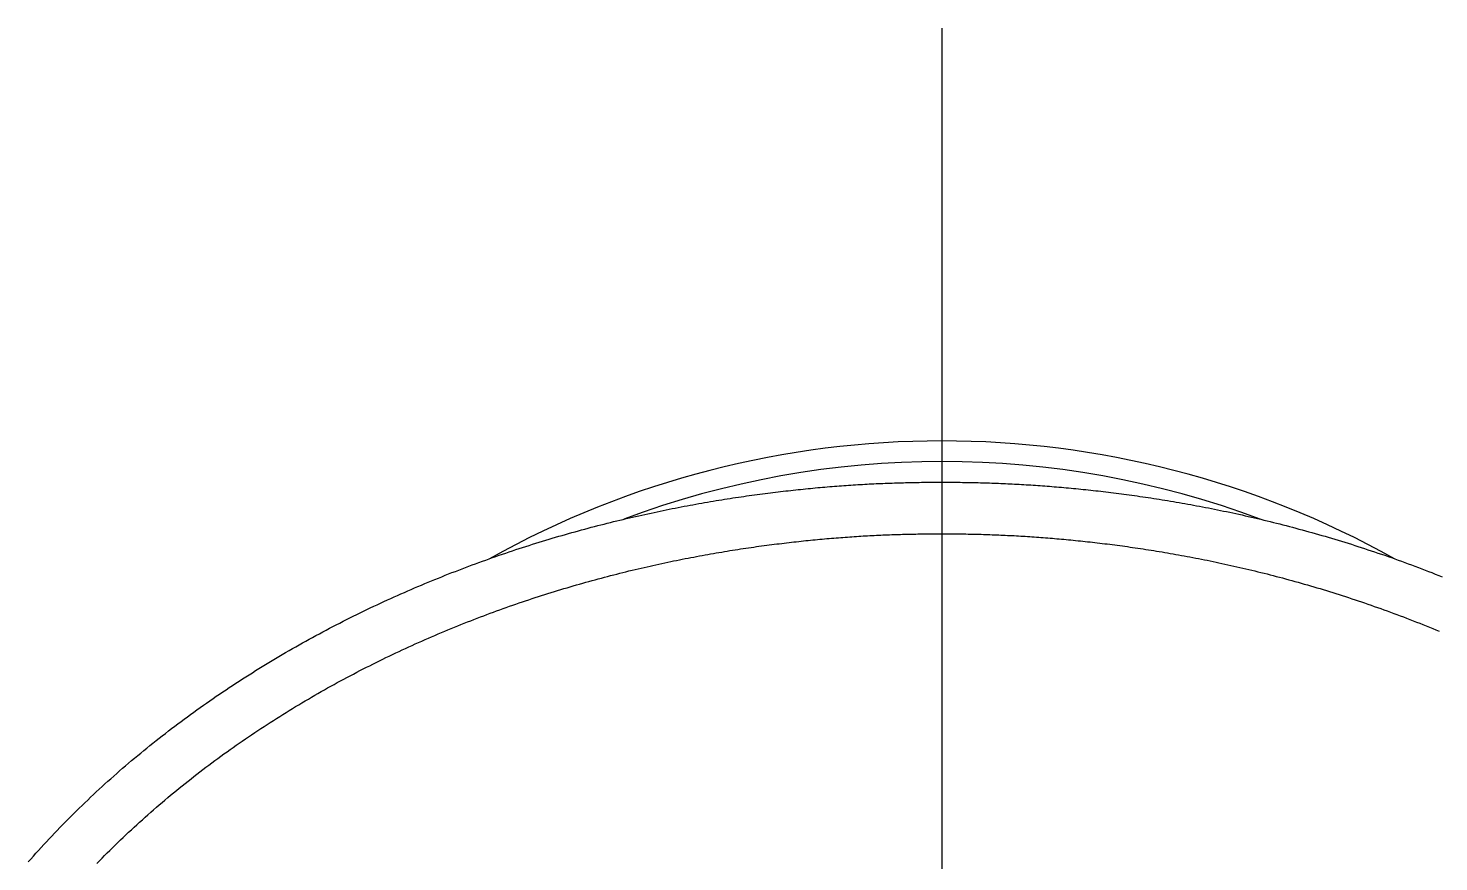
# Model space of a CAD drawing. Extents: x -10.3 to 52.8, y -18.9 to 24.3.
# Drawn here: x 40.98 to 47.82, y 20.26 to 24.3 of the extents above; entities that cross this region are included whole.
import ezdxf

# ---------------------------------------------------------------- set-up
doc = ezdxf.new("R2010")
doc.units = 0
doc.linetypes.add('CENTER', pattern=[50.8, 31.75, -6.35, 6.35, -6.35])
doc.layers.get('0').update_dxf_attribs({"linetype": 'CONTINUOUS'})
doc.layers.add('CENTER', color=1, linetype='CENTER')

msp = doc.modelspace()

# ---------------------------------------------------------------- linework, layer by layer
at = {"color": 7}
for points in [[(40.9788, 20.2595, 0), (40.9912, 20.2736, 0), (41.0037, 20.2877, 0), (41.0163, 20.3017, 0), (41.0289, 20.3157, 0), (41.0416, 20.3297, 0), (41.0543, 20.3436, 0), (41.0672, 20.3574, 0), (41.08, 20.3712, 0), (41.093, 20.385, 0), (41.106, 20.3987, 0), (41.1191, 20.4124, 0), (41.1322, 20.4261, 0), (41.1454, 20.4396, 0), (41.1587, 20.4532, 0), (41.172, 20.4667, 0), (41.1854, 20.4801, 0), (41.1989, 20.4935, 0), (41.2124, 20.5069, 0), (41.226, 20.5202, 0), (41.2396, 20.5334, 0), (41.2533, 20.5466, 0), (41.267, 20.5598, 0), (41.2808, 20.5729, 0), (41.2947, 20.5859, 0), (41.3086, 20.5989, 0), (41.3226, 20.6119, 0), (41.3367, 20.6248, 0), (41.3508, 20.6376, 0), (41.3649, 20.6504, 0), (41.3791, 20.6631, 0), (41.3934, 20.6758, 0), (41.4077, 20.6885, 0), (41.4221, 20.701, 0), (41.4365, 20.7136, 0), (41.451, 20.726, 0), (41.4655, 20.7384, 0), (41.4801, 20.7508, 0), (41.4947, 20.7631, 0), (41.5094, 20.7753, 0), (41.5241, 20.7875, 0), (41.5389, 20.7996, 0), (41.5537, 20.8117, 0), (41.5686, 20.8237, 0), (41.5835, 20.8356, 0), (41.5985, 20.8475, 0), (41.6135, 20.8594, 0), (41.6286, 20.8711, 0), (41.6436, 20.8829, 0), (41.6588, 20.8945, 0), (41.674, 20.9061, 0), (41.6892, 20.9177, 0), (41.7044, 20.9292, 0), (41.7197, 20.9406, 0), (41.7351, 20.952, 0), (41.7505, 20.9633, 0), (41.7659, 20.9745, 0), (41.7813, 20.9857, 0), (41.7968, 20.9969, 0), (41.8124, 21.0079, 0), (41.8279, 21.0189, 0), (41.8435, 21.0299, 0), (41.8592, 21.0408, 0), (41.8748, 21.0516, 0), (41.8905, 21.0624, 0), (41.9063, 21.0731, 0), (41.922, 21.0838, 0), (41.9378, 21.0944, 0), (41.9536, 21.1049, 0), (41.9695, 21.1154, 0), (41.9854, 21.1258, 0), (42.0013, 21.1361, 0), (42.0172, 21.1464, 0), (42.0332, 21.1567, 0), (42.0492, 21.1668, 0), (42.0652, 21.1769, 0), (42.0813, 21.187, 0), (42.0973, 21.1969, 0), (42.1134, 21.2069, 0), (42.1296, 21.2167, 0), (42.1457, 21.2265, 0), (42.1619, 21.2362, 0), (42.1781, 21.2459, 0), (42.1943, 21.2555, 0), (42.2105, 21.265, 0), (42.2267, 21.2745, 0), (42.243, 21.2839, 0), (42.2593, 21.2933, 0), (42.2756, 21.3026, 0), (42.2919, 21.3118, 0), (42.3082, 21.321, 0), (42.3246, 21.3301, 0), (42.3409, 21.3391, 0), (42.3573, 21.3481, 0), (42.3737, 21.357, 0), (42.3901, 21.3658, 0), (42.4065, 21.3746, 0), (42.4229, 21.3833, 0), (42.4394, 21.3919, 0), (42.4558, 21.4005, 0), (42.4723, 21.409, 0), (42.4887, 21.4175, 0), (42.5052, 21.4259, 0), (42.5216, 21.4342, 0), (42.5381, 21.4424, 0), (42.5546, 21.4506, 0), (42.5711, 21.4588, 0), (42.5876, 21.4669, 0), (42.6041, 21.4749, 0), (42.6206, 21.4828, 0), (42.6371, 21.4907, 0), (42.6536, 21.4985, 0), (42.6701, 21.5063, 0), (42.6866, 21.514, 0), (42.7031, 21.5216, 0), (42.7196, 21.5292, 0), (42.7362, 21.5367, 0), (42.7527, 21.5442, 0), (42.7692, 21.5515, 0), (42.7857, 21.5589, 0), (42.8022, 21.5662, 0), (42.8187, 21.5734, 0), (42.8352, 21.5805, 0), (42.8517, 21.5876, 0), (42.8682, 21.5946, 0), (42.8847, 21.6016, 0), (42.9012, 21.6085, 0), (42.9177, 21.6154, 0), (42.9341, 21.6221, 0), (42.9506, 21.6289, 0), (42.9671, 21.6355, 0), (42.9835, 21.6422, 0), (43, 21.6487, 0), (43.0164, 21.6552, 0), (43.0328, 21.6616, 0), (43.0493, 21.668, 0), (43.0657, 21.6743, 0), (43.0821, 21.6806, 0), (43.0985, 21.6868, 0), (43.1149, 21.693, 0), (43.1312, 21.699, 0), (43.1476, 21.7051, 0), (43.1639, 21.7111, 0), (43.1803, 21.717, 0), (43.1966, 21.7228, 0), (43.2129, 21.7286, 0), (43.2292, 21.7344, 0), (43.2454, 21.7401, 0), (43.2617, 21.7457, 0), (43.2779, 21.7513, 0), (43.2942, 21.7568, 0), (43.3104, 21.7623, 0), (43.3265, 21.7677, 0), (43.3427, 21.7731, 0), (43.3589, 21.7784, 0), (43.375, 21.7836, 0), (43.3911, 21.7888, 0), (43.4072, 21.7939, 0), (43.4233, 21.799, 0), (43.4393, 21.8041, 0), (43.4554, 21.809, 0), (43.4714, 21.814, 0), (43.4873, 21.8188, 0), (43.5033, 21.8236, 0), (43.5192, 21.8284, 0), (43.5351, 21.8331, 0), (43.551, 21.8378, 0), (43.5669, 21.8424, 0), (43.5827, 21.8469, 0), (43.5985, 21.8514, 0), (43.6143, 21.8558, 0), (43.63, 21.8602, 0), (43.6458, 21.8646, 0), (43.6614, 21.8688, 0), (43.6771, 21.8731, 0), (43.6927, 21.8773, 0), (43.7083, 21.8814, 0), (43.7239, 21.8855, 0), (43.7394, 21.8895, 0), (43.7549, 21.8935, 0), (43.7704, 21.8974, 0), (43.7858, 21.9013, 0), (43.8012, 21.9051, 0), (43.8165, 21.9089, 0), (43.8318, 21.9127, 0), (43.8471, 21.9163, 0), (43.8624, 21.92, 0), (43.8776, 21.9236, 0), (43.8927, 21.9271, 0), (43.9079, 21.9306, 0), (43.9229, 21.9341, 0), (43.938, 21.9375, 0), (43.953, 21.9408, 0), (43.9679, 21.9441, 0), (43.9829, 21.9474, 0), (43.9977, 21.9506, 0), (44.0126, 21.9538, 0), (44.0274, 21.9569, 0), (44.0421, 21.96, 0), (44.0568, 21.9631, 0), (44.0715, 21.9661, 0), (44.0861, 21.969, 0), (44.1006, 21.9719, 0), (44.1152, 21.9748, 0), (44.1296, 21.9776, 0), (44.144, 21.9804, 0), (44.1584, 21.9832, 0), (44.1727, 21.9859, 0), (44.187, 21.9885, 0), (44.2012, 21.9911, 0), (44.2154, 21.9937, 0), (44.2295, 21.9962, 0), (44.2436, 21.9987, 0), (44.2576, 22.0012, 0), (44.2715, 22.0036, 0), (44.2854, 22.006, 0), (44.2993, 22.0083, 0), (44.3131, 22.0106, 0), (44.3268, 22.0128, 0), (44.3405, 22.0151, 0), (44.3541, 22.0172, 0), (44.3676, 22.0194, 0), (44.3811, 22.0215, 0), (44.3946, 22.0236, 0), (44.408, 22.0256, 0), (44.4213, 22.0276, 0), (44.4346, 22.0295, 0), (44.4478, 22.0314, 0), (44.4609, 22.0333, 0), (44.474, 22.0352, 0), (44.487, 22.037, 0), (44.5, 22.0388, 0), (44.5128, 22.0405, 0), (44.5257, 22.0422, 0), (44.5384, 22.0439, 0), (44.5511, 22.0455, 0), (44.5637, 22.0471, 0), (44.5763, 22.0487, 0), (44.5888, 22.0502, 0), (44.6013, 22.0518, 0), (44.6137, 22.0532, 0), (44.626, 22.0547, 0), (44.6383, 22.0561, 0), (44.6506, 22.0575, 0), (44.6628, 22.0589, 0), (44.6749, 22.0603, 0), (44.687, 22.0616, 0), (44.6991, 22.0629, 0), (44.7111, 22.0642, 0), (44.7231, 22.0654, 0), (44.735, 22.0667, 0), (44.7469, 22.0679, 0), (44.7588, 22.069, 0), (44.7706, 22.0702, 0), (44.7824, 22.0713, 0), (44.7941, 22.0724, 0), (44.8058, 22.0735, 0), (44.8175, 22.0745, 0), (44.8291, 22.0756, 0), (44.8407, 22.0766, 0), (44.8523, 22.0776, 0), (44.8638, 22.0785, 0), (44.8753, 22.0794, 0), (44.8868, 22.0804, 0), (44.8983, 22.0812, 0), (44.9097, 22.0821, 0), (44.921, 22.083, 0), (44.9324, 22.0838, 0), (44.9437, 22.0846, 0), (44.955, 22.0853, 0), (44.9663, 22.0861, 0), (44.9776, 22.0868, 0), (44.9888, 22.0875, 0), (45, 22.0882, 0), (45.0112, 22.0889, 0), (45.0224, 22.0895, 0), (45.0336, 22.0901, 0), (45.0447, 22.0907, 0), (45.0558, 22.0913, 0), (45.0669, 22.0919, 0), (45.078, 22.0924, 0), (45.0891, 22.093, 0), (45.1001, 22.0935, 0), (45.1112, 22.0939, 0), (45.1222, 22.0944, 0), (45.1333, 22.0948, 0), (45.1443, 22.0953, 0), (45.1553, 22.0957, 0), (45.1663, 22.096, 0), (45.1773, 22.0964, 0), (45.1883, 22.0967, 0), (45.1992, 22.0971, 0), (45.2102, 22.0974, 0), (45.2212, 22.0977, 0), (45.2321, 22.0979, 0), (45.2431, 22.0982, 0), (45.2541, 22.0984, 0), (45.265, 22.0987, 0), (45.276, 22.0989, 0), (45.287, 22.099, 0), (45.2979, 22.0992, 0), (45.3089, 22.0994, 0), (45.3199, 22.0995, 0), (45.3309, 22.0996, 0), (45.3419, 22.0997, 0), (45.3529, 22.0998, 0), (45.3639, 22.0999, 0), (45.3749, 22.0999, 0), (45.3859, 22.1, 0), (45.3969, 22.1, 0), (45.408, 22.1, 0)], [(45.408, 22.1, 0), (45.419, 22.1, 0), (45.4301, 22.1, 0), (45.4411, 22.0999, 0), (45.4521, 22.0999, 0), (45.4631, 22.0998, 0), (45.4741, 22.0997, 0), (45.4851, 22.0996, 0), (45.4961, 22.0995, 0), (45.5071, 22.0993, 0), (45.518, 22.0992, 0), (45.529, 22.099, 0), (45.54, 22.0988, 0), (45.5509, 22.0986, 0), (45.5619, 22.0984, 0), (45.5729, 22.0981, 0), (45.5838, 22.0979, 0), (45.5948, 22.0976, 0), (45.6058, 22.0973, 0), (45.6168, 22.097, 0), (45.6277, 22.0966, 0), (45.6387, 22.0963, 0), (45.6497, 22.0959, 0), (45.6607, 22.0955, 0), (45.6717, 22.0951, 0), (45.6827, 22.0947, 0), (45.6938, 22.0942, 0), (45.7048, 22.0938, 0), (45.7159, 22.0933, 0), (45.7269, 22.0928, 0), (45.738, 22.0922, 0), (45.7491, 22.0917, 0), (45.7602, 22.0911, 0), (45.7713, 22.0905, 0), (45.7825, 22.0899, 0), (45.7936, 22.0893, 0), (45.8048, 22.0886, 0), (45.816, 22.088, 0), (45.8272, 22.0873, 0), (45.8384, 22.0866, 0), (45.8497, 22.0858, 0), (45.861, 22.0851, 0), (45.8723, 22.0843, 0), (45.8836, 22.0835, 0), (45.895, 22.0827, 0), (45.9064, 22.0818, 0), (45.9178, 22.081, 0), (45.9292, 22.0801, 0), (45.9407, 22.0792, 0), (45.9522, 22.0782, 0), (45.9637, 22.0773, 0), (45.9753, 22.0763, 0), (45.9869, 22.0753, 0), (45.9985, 22.0743, 0), (46.0102, 22.0732, 0), (46.0219, 22.0722, 0), (46.0336, 22.0711, 0), (46.0454, 22.07, 0), (46.0572, 22.0688, 0), (46.0691, 22.0677, 0), (46.081, 22.0665, 0), (46.0929, 22.0653, 0), (46.1049, 22.064, 0), (46.1169, 22.0628, 0), (46.129, 22.0615, 0), (46.1411, 22.0602, 0), (46.1532, 22.0589, 0), (46.1655, 22.0575, 0), (46.1777, 22.0561, 0), (46.19, 22.0547, 0), (46.2024, 22.0532, 0), (46.2148, 22.0517, 0), (46.2273, 22.0502, 0), (46.2398, 22.0487, 0), (46.2524, 22.0471, 0), (46.265, 22.0455, 0), (46.2777, 22.0439, 0), (46.2904, 22.0422, 0), (46.3032, 22.0405, 0), (46.316, 22.0388, 0), (46.3289, 22.037, 0), (46.3419, 22.0352, 0), (46.3549, 22.0334, 0), (46.368, 22.0315, 0), (46.3811, 22.0296, 0), (46.3943, 22.0277, 0), (46.4076, 22.0257, 0), (46.4209, 22.0237, 0), (46.4343, 22.0216, 0), (46.4477, 22.0195, 0), (46.4612, 22.0174, 0), (46.4748, 22.0153, 0), (46.4884, 22.0131, 0), (46.5021, 22.0108, 0), (46.5159, 22.0085, 0), (46.5297, 22.0062, 0), (46.5436, 22.0038, 0), (46.5576, 22.0014, 0), (46.5716, 21.999, 0), (46.5856, 21.9965, 0), (46.5997, 21.994, 0), (46.6139, 21.9914, 0), (46.6281, 21.9888, 0), (46.6424, 21.9861, 0), (46.6567, 21.9834, 0), (46.6711, 21.9807, 0), (46.6856, 21.9779, 0), (46.7, 21.9751, 0), (46.7146, 21.9722, 0), (46.7291, 21.9693, 0), (46.7438, 21.9664, 0), (46.7585, 21.9634, 0), (46.7732, 21.9603, 0), (46.788, 21.9572, 0), (46.8028, 21.9541, 0), (46.8176, 21.9509, 0), (46.8325, 21.9477, 0), (46.8475, 21.9444, 0), (46.8625, 21.9411, 0), (46.8775, 21.9377, 0), (46.8926, 21.9343, 0), (46.9077, 21.9308, 0), (46.9228, 21.9273, 0), (46.938, 21.9238, 0), (46.9533, 21.9202, 0), (46.9685, 21.9165, 0), (46.9838, 21.9128, 0), (46.9992, 21.9091, 0), (47.0146, 21.9053, 0), (47.03, 21.9014, 0), (47.0454, 21.8975, 0), (47.0609, 21.8936, 0), (47.0764, 21.8896, 0), (47.0919, 21.8856, 0), (47.1075, 21.8815, 0), (47.1231, 21.8773, 0), (47.1387, 21.8731, 0), (47.1544, 21.8689, 0), (47.1701, 21.8646, 0), (47.1858, 21.8602, 0), (47.2016, 21.8558, 0), (47.2173, 21.8514, 0), (47.2331, 21.8469, 0), (47.249, 21.8423, 0), (47.2648, 21.8377, 0), (47.2807, 21.833, 0), (47.2966, 21.8283, 0), (47.3125, 21.8236, 0), (47.3285, 21.8187, 0), (47.3445, 21.8139, 0), (47.3605, 21.8089, 0), (47.3765, 21.804, 0), (47.3925, 21.7989, 0), (47.4086, 21.7938, 0), (47.4247, 21.7887, 0), (47.4408, 21.7835, 0), (47.4569, 21.7782, 0), (47.4731, 21.7729, 0), (47.4893, 21.7676, 0), (47.5054, 21.7622, 0), (47.5216, 21.7567, 0), (47.5379, 21.7512, 0), (47.5541, 21.7456, 0), (47.5704, 21.74, 0), (47.5866, 21.7343, 0), (47.6029, 21.7285, 0), (47.6192, 21.7227, 0), (47.6355, 21.7169, 0), (47.6519, 21.7109, 0), (47.6682, 21.705, 0), (47.6846, 21.6989, 0), (47.7009, 21.6929, 0), (47.7173, 21.6867, 0), (47.7337, 21.6805, 0), (47.7501, 21.6743, 0), (47.7665, 21.6679, 0), (47.783, 21.6616, 0), (47.7994, 21.6551, 0), (47.8158, 21.6486, 0), (47.8323, 21.6421, 0)], [(41.3118, 20.2521, 0), (41.3243, 20.265, 0), (41.3368, 20.2778, 0), (41.3494, 20.2906, 0), (41.3621, 20.3033, 0), (41.3748, 20.316, 0), (41.3876, 20.3286, 0), (41.4005, 20.3412, 0), (41.4134, 20.3537, 0), (41.4263, 20.3662, 0), (41.4394, 20.3787, 0), (41.4524, 20.3911, 0), (41.4656, 20.4034, 0), (41.4788, 20.4158, 0), (41.492, 20.428, 0), (41.5053, 20.4402, 0), (41.5187, 20.4524, 0), (41.5321, 20.4645, 0), (41.5456, 20.4766, 0), (41.5591, 20.4886, 0), (41.5727, 20.5006, 0), (41.5863, 20.5125, 0), (41.6, 20.5244, 0), (41.6137, 20.5362, 0), (41.6275, 20.548, 0), (41.6414, 20.5597, 0), (41.6552, 20.5714, 0), (41.6692, 20.583, 0), (41.6832, 20.5946, 0), (41.6972, 20.6061, 0), (41.7113, 20.6175, 0), (41.7254, 20.6289, 0), (41.7396, 20.6403, 0), (41.7538, 20.6516, 0), (41.768, 20.6629, 0), (41.7824, 20.674, 0), (41.7967, 20.6852, 0), (41.8111, 20.6963, 0), (41.8255, 20.7073, 0), (41.84, 20.7183, 0), (41.8545, 20.7292, 0), (41.8691, 20.7401, 0), (41.8837, 20.7509, 0), (41.8983, 20.7617, 0), (41.913, 20.7724, 0), (41.9277, 20.783, 0), (41.9424, 20.7936, 0), (41.9572, 20.8042, 0), (41.972, 20.8146, 0), (41.9869, 20.8251, 0), (42.0018, 20.8354, 0), (42.0167, 20.8458, 0), (42.0316, 20.856, 0), (42.0466, 20.8662, 0), (42.0616, 20.8764, 0), (42.0767, 20.8865, 0), (42.0918, 20.8965, 0), (42.1069, 20.9065, 0), (42.122, 20.9164, 0), (42.1372, 20.9263, 0), (42.1524, 20.9361, 0), (42.1676, 20.9458, 0), (42.1829, 20.9555, 0), (42.1981, 20.9652, 0), (42.2134, 20.9748, 0), (42.2288, 20.9843, 0), (42.2441, 20.9937, 0), (42.2595, 21.0031, 0), (42.2749, 21.0125, 0), (42.2903, 21.0218, 0), (42.3058, 21.031, 0), (42.3213, 21.0402, 0), (42.3367, 21.0493, 0), (42.3522, 21.0583, 0), (42.3678, 21.0673, 0), (42.3833, 21.0762, 0), (42.3989, 21.0851, 0), (42.4145, 21.0939, 0), (42.4301, 21.1027, 0), (42.4457, 21.1114, 0), (42.4613, 21.12, 0), (42.477, 21.1286, 0), (42.4926, 21.1371, 0), (42.5083, 21.1455, 0), (42.524, 21.1539, 0), (42.5397, 21.1622, 0), (42.5554, 21.1705, 0), (42.5711, 21.1787, 0), (42.5869, 21.1868, 0), (42.6026, 21.1949, 0), (42.6183, 21.2029, 0), (42.6341, 21.2109, 0), (42.6499, 21.2188, 0), (42.6656, 21.2266, 0), (42.6814, 21.2344, 0), (42.6972, 21.2422, 0), (42.713, 21.2498, 0), (42.7288, 21.2574, 0), (42.7445, 21.265, 0), (42.7603, 21.2725, 0), (42.7762, 21.2799, 0), (42.792, 21.2873, 0), (42.8078, 21.2946, 0), (42.8236, 21.3018, 0), (42.8394, 21.309, 0), (42.8552, 21.3161, 0), (42.871, 21.3232, 0), (42.8868, 21.3302, 0), (42.9026, 21.3372, 0), (42.9184, 21.3441, 0), (42.9343, 21.351, 0), (42.9501, 21.3578, 0), (42.9659, 21.3645, 0), (42.9817, 21.3712, 0), (42.9975, 21.3778, 0), (43.0133, 21.3843, 0), (43.0291, 21.3909, 0), (43.0448, 21.3973, 0), (43.0606, 21.4037, 0), (43.0764, 21.41, 0), (43.0922, 21.4163, 0), (43.1079, 21.4226, 0), (43.1237, 21.4287, 0), (43.1394, 21.4348, 0), (43.1552, 21.4409, 0), (43.1709, 21.4469, 0), (43.1866, 21.4529, 0), (43.2023, 21.4588, 0), (43.218, 21.4646, 0), (43.2337, 21.4704, 0), (43.2494, 21.4761, 0), (43.2651, 21.4818, 0), (43.2807, 21.4874, 0), (43.2964, 21.493, 0), (43.312, 21.4985, 0), (43.3276, 21.504, 0), (43.3432, 21.5094, 0), (43.3588, 21.5147, 0), (43.3744, 21.52, 0), (43.3899, 21.5253, 0), (43.4055, 21.5305, 0), (43.421, 21.5356, 0), (43.4365, 21.5407, 0), (43.452, 21.5458, 0), (43.4674, 21.5507, 0), (43.4829, 21.5557, 0), (43.4983, 21.5606, 0), (43.5137, 21.5654, 0), (43.5291, 21.5702, 0), (43.5445, 21.5749, 0), (43.5598, 21.5796, 0), (43.5752, 21.5842, 0), (43.5905, 21.5888, 0), (43.6058, 21.5933, 0), (43.621, 21.5977, 0), (43.6363, 21.6022, 0), (43.6515, 21.6065, 0), (43.6666, 21.6109, 0), (43.6818, 21.6151, 0), (43.6969, 21.6193, 0), (43.712, 21.6235, 0), (43.7271, 21.6276, 0), (43.7421, 21.6317, 0), (43.7572, 21.6357, 0), (43.7721, 21.6397, 0), (43.7871, 21.6436, 0), (43.802, 21.6475, 0), (43.8169, 21.6513, 0), (43.8318, 21.6551, 0), (43.8466, 21.6588, 0), (43.8614, 21.6625, 0), (43.8761, 21.6661, 0), (43.8909, 21.6697, 0), (43.9056, 21.6733, 0), (43.9202, 21.6768, 0), (43.9348, 21.6802, 0), (43.9494, 21.6836, 0), (43.9639, 21.687, 0), (43.9785, 21.6903, 0), (43.9929, 21.6936, 0), (44.0073, 21.6968, 0), (44.0217, 21.7, 0), (44.0361, 21.7031, 0), (44.0504, 21.7062, 0), (44.0647, 21.7093, 0), (44.0789, 21.7123, 0), (44.0931, 21.7153, 0), (44.1072, 21.7182, 0), (44.1213, 21.7211, 0), (44.1354, 21.7239, 0), (44.1494, 21.7267, 0), (44.1633, 21.7295, 0), (44.1772, 21.7322, 0), (44.1911, 21.7349, 0), (44.2049, 21.7375, 0), (44.2187, 21.7401, 0), (44.2324, 21.7427, 0), (44.2461, 21.7452, 0), (44.2597, 21.7477, 0), (44.2733, 21.7501, 0), (44.2868, 21.7525, 0), (44.3003, 21.7549, 0), (44.3138, 21.7572, 0), (44.3271, 21.7595, 0), (44.3405, 21.7617, 0), (44.3537, 21.7639, 0), (44.3669, 21.7661, 0), (44.3801, 21.7682, 0), (44.3932, 21.7703, 0), (44.4063, 21.7724, 0), (44.4193, 21.7744, 0), (44.4322, 21.7764, 0), (44.4451, 21.7783, 0), (44.4579, 21.7803, 0), (44.4707, 21.7821, 0), (44.4834, 21.784, 0), (44.496, 21.7858, 0), (44.5086, 21.7876, 0), (44.5211, 21.7893, 0), (44.5336, 21.791, 0), (44.546, 21.7927, 0), (44.5584, 21.7944, 0), (44.5706, 21.796, 0), (44.5828, 21.7975, 0), (44.595, 21.7991, 0), (44.6071, 21.8006, 0), (44.6191, 21.8021, 0), (44.6311, 21.8035, 0), (44.6431, 21.805, 0), (44.6549, 21.8064, 0), (44.6668, 21.8078, 0), (44.6786, 21.8091, 0), (44.6903, 21.8104, 0), (44.702, 21.8118, 0), (44.7137, 21.813, 0), (44.7253, 21.8143, 0), (44.7369, 21.8155, 0), (44.7484, 21.8167, 0), (44.7599, 21.8179, 0), (44.7714, 21.8191, 0), (44.7828, 21.8202, 0), (44.7942, 21.8213, 0), (44.8055, 21.8224, 0), (44.8168, 21.8234, 0), (44.8281, 21.8245, 0), (44.8393, 21.8255, 0), (44.8505, 21.8265, 0), (44.8617, 21.8274, 0), (44.8728, 21.8284, 0), (44.8839, 21.8293, 0), (44.895, 21.8302, 0), (44.9061, 21.8311, 0), (44.9171, 21.8319, 0), (44.9281, 21.8328, 0), (44.939, 21.8336, 0), (44.95, 21.8344, 0), (44.9609, 21.8351, 0), (44.9718, 21.8359, 0), (44.9826, 21.8366, 0), (44.9935, 21.8373, 0), (45.0043, 21.838, 0), (45.0151, 21.8386, 0), (45.0259, 21.8393, 0), (45.0366, 21.8399, 0), (45.0474, 21.8405, 0), (45.0581, 21.8411, 0), (45.0688, 21.8416, 0), (45.0795, 21.8422, 0), (45.0902, 21.8427, 0), (45.1008, 21.8432, 0), (45.1115, 21.8437, 0), (45.1221, 21.8442, 0), (45.1328, 21.8446, 0), (45.1434, 21.845, 0), (45.154, 21.8454, 0), (45.1646, 21.8458, 0), (45.1752, 21.8462, 0), (45.1858, 21.8465, 0), (45.1964, 21.8469, 0), (45.2069, 21.8472, 0), (45.2175, 21.8475, 0), (45.2281, 21.8478, 0), (45.2386, 21.848, 0), (45.2492, 21.8483, 0), (45.2598, 21.8485, 0), (45.2703, 21.8487, 0), (45.2809, 21.8489, 0), (45.2914, 21.8491, 0), (45.302, 21.8492, 0), (45.3126, 21.8494, 0), (45.3231, 21.8495, 0), (45.3337, 21.8496, 0), (45.3443, 21.8497, 0), (45.3549, 21.8498, 0), (45.3655, 21.8499, 0), (45.3761, 21.8499, 0), (45.3867, 21.85, 0), (45.3974, 21.85, 0), (45.408, 21.85, 0)], [(45.408, 21.85, 0), (45.4186, 21.85, 0), (45.4293, 21.85, 0), (45.4399, 21.8499, 0), (45.4505, 21.8499, 0), (45.4611, 21.8498, 0), (45.4717, 21.8497, 0), (45.4823, 21.8496, 0), (45.4928, 21.8495, 0), (45.5034, 21.8494, 0), (45.514, 21.8492, 0), (45.5245, 21.849, 0), (45.5351, 21.8489, 0), (45.5457, 21.8487, 0), (45.5562, 21.8484, 0), (45.5668, 21.8482, 0), (45.5774, 21.8479, 0), (45.5879, 21.8477, 0), (45.5985, 21.8474, 0), (45.6091, 21.8471, 0), (45.6196, 21.8468, 0), (45.6302, 21.8464, 0), (45.6408, 21.8461, 0), (45.6514, 21.8457, 0), (45.662, 21.8453, 0), (45.6726, 21.8449, 0), (45.6832, 21.8444, 0), (45.6939, 21.844, 0), (45.7045, 21.8435, 0), (45.7152, 21.843, 0), (45.7258, 21.8425, 0), (45.7365, 21.842, 0), (45.7472, 21.8414, 0), (45.7579, 21.8409, 0), (45.7686, 21.8403, 0), (45.7794, 21.8397, 0), (45.7902, 21.8391, 0), (45.8009, 21.8384, 0), (45.8117, 21.8377, 0), (45.8226, 21.8371, 0), (45.8334, 21.8363, 0), (45.8443, 21.8356, 0), (45.8552, 21.8349, 0), (45.8661, 21.8341, 0), (45.877, 21.8333, 0), (45.888, 21.8325, 0), (45.899, 21.8317, 0), (45.91, 21.8308, 0), (45.921, 21.8299, 0), (45.9321, 21.829, 0), (45.9432, 21.8281, 0), (45.9543, 21.8272, 0), (45.9655, 21.8262, 0), (45.9767, 21.8252, 0), (45.9879, 21.8242, 0), (45.9992, 21.8232, 0), (46.0105, 21.8222, 0), (46.0218, 21.8211, 0), (46.0332, 21.82, 0), (46.0446, 21.8189, 0), (46.0561, 21.8177, 0), (46.0676, 21.8166, 0), (46.0791, 21.8154, 0), (46.0907, 21.8142, 0), (46.1023, 21.8129, 0), (46.114, 21.8117, 0), (46.1257, 21.8104, 0), (46.1374, 21.8091, 0), (46.1492, 21.8077, 0), (46.1611, 21.8064, 0), (46.173, 21.805, 0), (46.1849, 21.8035, 0), (46.1969, 21.8021, 0), (46.209, 21.8006, 0), (46.2211, 21.7991, 0), (46.2332, 21.7975, 0), (46.2454, 21.796, 0), (46.2577, 21.7944, 0), (46.27, 21.7927, 0), (46.2824, 21.7911, 0), (46.2948, 21.7894, 0), (46.3073, 21.7876, 0), (46.3198, 21.7859, 0), (46.3324, 21.7841, 0), (46.345, 21.7822, 0), (46.3577, 21.7804, 0), (46.3705, 21.7785, 0), (46.3833, 21.7765, 0), (46.3962, 21.7746, 0), (46.4091, 21.7725, 0), (46.4221, 21.7705, 0), (46.4352, 21.7684, 0), (46.4483, 21.7663, 0), (46.4615, 21.7641, 0), (46.4747, 21.7619, 0), (46.488, 21.7597, 0), (46.5014, 21.7574, 0), (46.5148, 21.7551, 0), (46.5283, 21.7528, 0), (46.5418, 21.7504, 0), (46.5554, 21.7479, 0), (46.569, 21.7455, 0), (46.5827, 21.7429, 0), (46.5965, 21.7404, 0), (46.6102, 21.7378, 0), (46.6241, 21.7352, 0), (46.638, 21.7325, 0), (46.6519, 21.7298, 0), (46.6659, 21.727, 0), (46.6799, 21.7242, 0), (46.694, 21.7214, 0), (46.7081, 21.7185, 0), (46.7223, 21.7155, 0), (46.7365, 21.7126, 0), (46.7507, 21.7096, 0), (46.765, 21.7065, 0), (46.7793, 21.7034, 0), (46.7937, 21.7002, 0), (46.8081, 21.6971, 0), (46.8226, 21.6938, 0), (46.8371, 21.6905, 0), (46.8516, 21.6872, 0), (46.8662, 21.6838, 0), (46.8808, 21.6804, 0), (46.8954, 21.677, 0), (46.9101, 21.6735, 0), (46.9248, 21.6699, 0), (46.9396, 21.6663, 0), (46.9543, 21.6626, 0), (46.9692, 21.6589, 0), (46.984, 21.6552, 0), (46.9989, 21.6514, 0), (47.0138, 21.6476, 0), (47.0287, 21.6437, 0), (47.0437, 21.6397, 0), (47.0587, 21.6358, 0), (47.0737, 21.6317, 0), (47.0888, 21.6276, 0), (47.1038, 21.6235, 0), (47.1189, 21.6193, 0), (47.1341, 21.6151, 0), (47.1492, 21.6108, 0), (47.1644, 21.6065, 0), (47.1796, 21.6021, 0), (47.1948, 21.5977, 0), (47.2101, 21.5932, 0), (47.2254, 21.5887, 0), (47.2407, 21.5841, 0), (47.256, 21.5795, 0), (47.2713, 21.5748, 0), (47.2867, 21.5701, 0), (47.3021, 21.5653, 0), (47.3175, 21.5604, 0), (47.3329, 21.5556, 0), (47.3484, 21.5506, 0), (47.3638, 21.5456, 0), (47.3793, 21.5406, 0), (47.3948, 21.5355, 0), (47.4104, 21.5304, 0), (47.4259, 21.5252, 0), (47.4414, 21.5199, 0), (47.457, 21.5146, 0), (47.4726, 21.5092, 0), (47.4882, 21.5038, 0), (47.5038, 21.4984, 0), (47.5194, 21.4929, 0), (47.5351, 21.4873, 0), (47.5507, 21.4817, 0), (47.5664, 21.476, 0), (47.5821, 21.4703, 0), (47.5978, 21.4645, 0), (47.6135, 21.4586, 0), (47.6292, 21.4528, 0), (47.6449, 21.4468, 0), (47.6606, 21.4408, 0), (47.6764, 21.4347, 0), (47.6921, 21.4286, 0), (47.7079, 21.4225, 0), (47.7237, 21.4162, 0), (47.7394, 21.41, 0), (47.7552, 21.4036, 0), (47.771, 21.3972, 0), (47.7868, 21.3908, 0), (47.8026, 21.3843, 0), (47.8184, 21.3777, 0)]]:
    msp.add_polyline3d(points, dxfattribs=at)
at = {"color": 7, "linetype": 'CONTINUOUS'}
for radius, start, end in [(4.5, 60.8323866, 119.1676134), (4.4, 69.4855318, 110.5144682)]:
    msp.add_arc((45.407989, 17.8), radius, start, end, dxfattribs=at)
at = {"layer": 'CENTER', "color": 1, "linetype": 'CENTER'}
msp.add_line((45.407989, 24.3), (45.407989, -2), dxfattribs=at)

doc.saveas('drawing.dxf')
